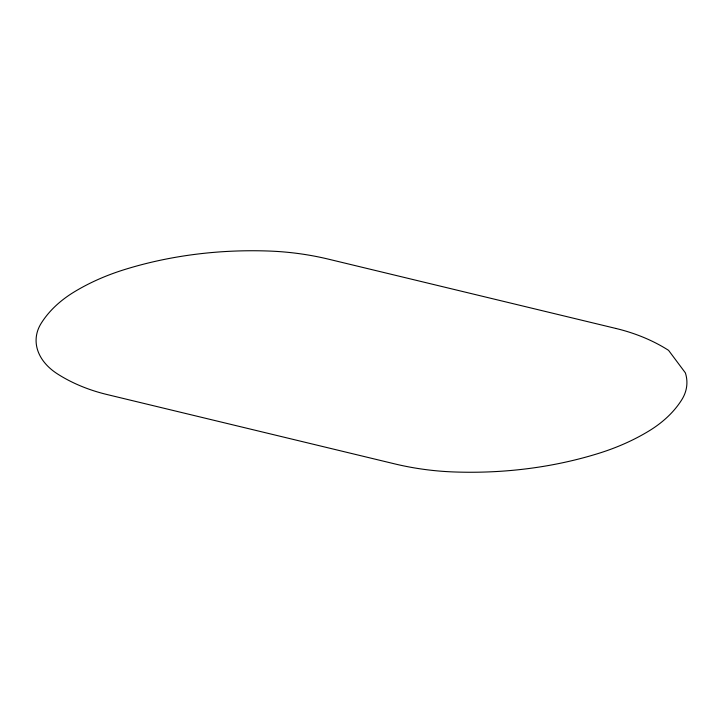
<?xml version="1.0" encoding="UTF-8"?>
<svg xmlns="http://www.w3.org/2000/svg" width="723" height="723" viewBox="0 0 723 723"><rect width="100%" height="100%" fill="white"/><g stroke="black" fill="none" stroke-linecap="round" stroke-linejoin="round"><path stroke-width="1.08" d="M616.104 328.504L328.459 259.159A210.989 145.504 2.8 0 0 268.513 251.026A318.753 219.819 2.8 0 0 123.94 269.76A210.989 145.504 2.8 0 0 73.854 292.146A134.722 92.906 2.8 0 0 41.157 323.362A63.886 44.058 2.8 0 0 57.488 373.927A134.722 92.906 2.8 0 0 106.896 394.496L394.541 463.841A210.989 145.504 2.8 0 0 454.487 471.974A318.753 219.819 2.8 0 0 599.06 453.24A210.989 145.504 2.8 0 0 649.146 430.854A134.722 92.906 2.8 0 0 681.843 399.638A63.886 44.058 2.8 0 0 685.359 372.842L668.567 350.348A143.046 98.653 2.8 0 0 616.104 328.504"/></g></svg>
